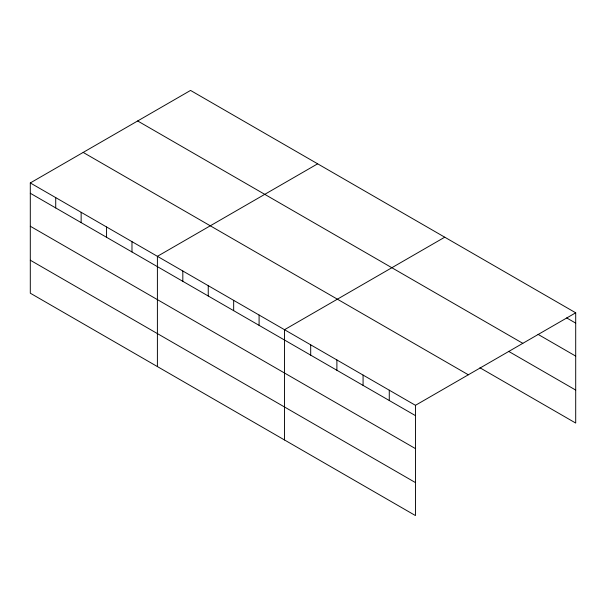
<?xml version="1.0" encoding="UTF-8"?>
<svg xmlns="http://www.w3.org/2000/svg" width="606" height="606" viewBox="0 0 606 606"><rect width="100%" height="100%" fill="white"/><g stroke="black" fill="none" stroke-linecap="round" stroke-linejoin="round"><path stroke-width="0.91" d="M415.458 448.614L415.458 405.316L30.3 182.944L30.3 293.198L415.458 515.57L415.458 448.614L30.3 226.243M479.937 367.766L575.7 423.056L575.7 312.802L190.542 90.43L30.3 182.944M317.642 163.817L157.401 256.33L157.401 366.577M444.743 237.196L284.509 329.709L284.509 439.964M415.458 405.316L575.7 312.802M566.693 317.923L575.7 323.119M538.052 334.36L575.7 356.101M137.66 120.965L522.819 343.337M508.585 351.328L575.7 390.075M83.181 152.417L468.34 374.788M30.3 193.261L415.458 415.633M30.3 260.216L415.458 482.588M389.272 390.196L389.272 400.513M363.077 375.076L363.077 385.393M336.891 359.956L336.891 370.274M310.696 344.829L310.696 355.154M259.088 315.037L259.088 325.354M233.666 300.356L233.666 310.673M208.244 285.684L208.244 296.001M182.823 271.003L182.823 281.32M131.979 241.65L131.979 251.967M106.565 226.977L106.565 237.294M81.143 212.297L81.143 222.614M55.722 197.624L55.722 207.941"/></g></svg>
